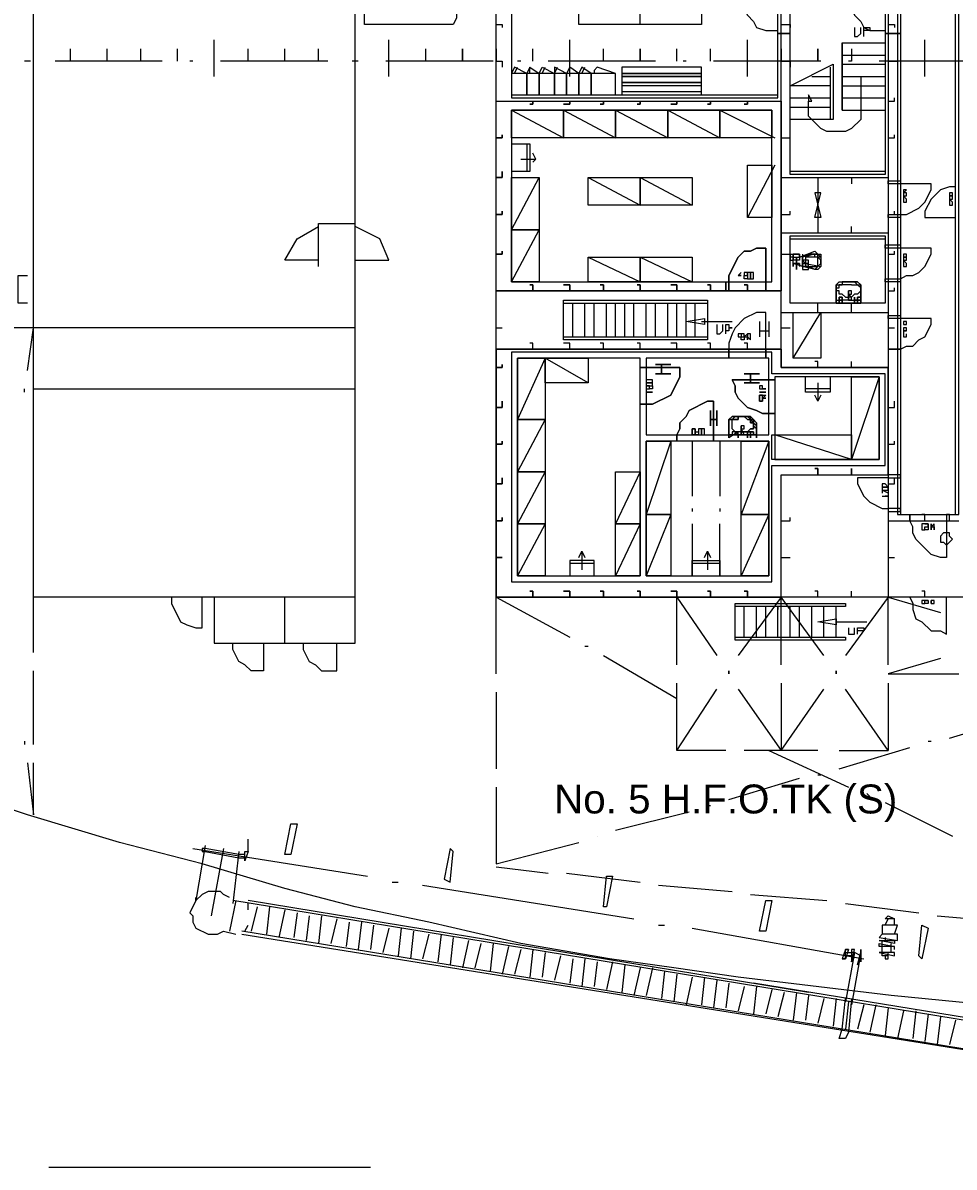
# Model space of a CAD drawing. Header units: millimetres. Extents: x -1005 to 291095, y -4225 to 50669.
# Drawn here: x 17282 to 38220, y -1607 to 24118 of the extents above; entities that cross this region are included whole.
import ezdxf

# ---------------------------------------------------------------- set-up
doc = ezdxf.new("R2010")
doc.units = ezdxf.units.MM
doc.layers.add('PDF_Geomertry', color=7, linetype='Continuous')
doc.styles.get("Standard").update_dxf_attribs({"font": 'arial.ttf'})

msp = doc.modelspace()

# ---------------------------------------------------------------- linework, layer by layer
at = {"layer": 'PDF_Geomertry', "lineweight": 5}
for points in [[(27923, 16782), (27923, 11203), (34328, 11203), (34328, 13958), (36739, 13958), (36739, 16369), (34328, 16369), (34328, 35310), (33984, 36825)], [(24755, 11203), (17523, 11203), (17523, 35310), (17523, 36481)], [(21586, 11203), (21586, 10170), (24755, 10170), (24755, 35310), (17523, 35310)], [(36739, 35310), (34328, 35310), (34328, 30144), (36739, 30144), (36739, 35310), (36739, 11203), (35775, 9895)], [(31160, 24083), (31160, 25598)], [(34259, 24703), (33433, 24703), (33433, 24565), (33571, 24290), (33708, 24152), (33777, 24014), (33984, 23945), (34259, 23945)], [(36670, 24703), (35844, 24703), (35844, 24565), (35981, 24290), (36119, 24152), (36188, 24014), (36326, 23945), (36670, 23945)], [(27923, 24083), (28061, 24083), (28061, 24014)], [(34328, 24083), (34535, 24083), (34535, 24014)], [(35981, 24014), (35981, 23808), (36050, 23808), (36119, 23876), (36119, 24014)], [(36188, 23808), (36188, 24014), (36326, 24014), (36326, 23945), (36188, 23945)], [(36739, 24083), (36877, 24083), (36877, 24014)], [(17523, 22912), (17523, 23739)], [(21586, 22912), (21586, 23739)], [(25512, 22912), (25512, 23739)], [(29576, 22912), (29576, 23739)], [(33571, 22912), (33571, 23739)], [(35706, 23670), (36670, 23670)], [(37565, 22912), (37565, 23739)], [(18349, 23257), (18349, 23532)], [(19176, 23257), (19176, 23532)], [(19933, 23257), (19933, 23532)], [(20760, 23257), (20760, 23532)], [(22344, 23257), (22344, 23532)], [(23170, 23257), (23170, 23532)], [(23928, 23257), (23928, 23532)], [(24755, 23257), (24755, 23532)], [(26339, 23257), (26339, 23532)], [(27923, 23532), (27923, 23257), (28061, 23257), (28061, 23119)], [(28749, 23257), (28749, 23532)], [(30333, 23257), (30333, 23532)], [(31987, 23257), (31987, 23532)], [(32744, 23257), (32744, 23532)], [(34328, 23532), (34328, 23257), (34535, 23257), (34535, 23119)], [(35912, 23532), (35912, 23257), (35844, 23257)], [(36739, 23532), (36739, 23257), (36946, 23257), (36946, 23119)], [(17454, 23257), (17316, 23257)], [(20415, 23257), (18005, 23257)], [(21104, 23257), (21035, 23257)], [(24135, 23257), (21724, 23257)], [(24823, 23257), (24686, 23257)], [(27854, 23257), (25443, 23257)], [(28474, 23257), (28405, 23257)], [(31504, 23257), (29094, 23257)], [(32193, 23257), (32124, 23257)], [(35224, 23257), (32813, 23257)], [(35430, 22706), (34535, 22706), (35499, 23188), (35499, 21948), (34535, 21948)], [(35706, 23394), (36670, 23394)], [(35706, 23188), (36670, 23188)], [(38874, 23257), (36532, 23257)], [(28680, 23119), (28612, 22981), (28336, 23119), (28267, 22981)], [(30609, 22499), (30609, 22981), (30058, 22981), (30058, 22499), (30058, 22981), (29782, 22981), (29782, 22499), (29782, 22981), (29507, 22981), (29507, 22499), (29507, 22981), (29232, 22981), (29232, 22499), (29232, 22981), (28887, 22981), (28887, 22499), (28887, 22981), (28612, 22981), (28612, 22499), (28612, 22981), (28267, 22981), (28267, 22499)], [(28336, 22981), (28405, 23119)], [(28680, 22981), (28680, 23119), (28887, 22981), (28956, 23119), (29232, 22981)], [(28956, 22981), (29025, 23119)], [(30058, 22981), (29851, 23119), (29782, 22981), (29576, 23119), (29507, 22981), (29232, 23119), (29232, 22981), (29300, 23119)], [(29576, 22981), (29576, 23119)], [(29851, 22981), (29920, 23119)], [(30609, 22981), (30196, 23119), (30127, 23050), (30127, 22981)], [(36119, 22912), (36119, 22155), (36119, 21948), (35912, 21741), (35775, 21672), (35637, 21672), (35499, 21672), (35361, 21672), (35224, 21741), (34948, 22017), (34948, 22155), (34948, 22361)], [(35017, 22912), (35430, 22912)], [(35430, 23119), (35430, 21948)], [(35706, 22912), (36670, 22912)], [(32538, 22706), (30747, 22706)], [(35706, 22706), (36670, 22706)], [(32538, 22568), (30747, 22568)], [(34535, 22430), (35430, 22430)], [(35706, 22430), (36670, 22430)], [(36739, 22361), (36877, 22361), (36877, 22430)], [(27923, 22361), (34328, 22361)], [(28267, 22155), (29438, 21535)], [(29438, 22155), (30609, 21535)], [(30609, 22155), (31780, 21535)], [(31780, 22155), (32951, 21535)], [(32951, 22155), (34191, 21535)], [(34535, 22223), (35430, 22223)], [(35706, 22155), (36670, 22155)], [(28267, 21397), (28680, 21397), (28680, 20777), (28267, 20777)], [(28612, 21397), (28612, 20777)], [(34328, 21535), (34535, 21535), (34535, 21604)], [(36739, 21535), (36877, 21535), (36877, 21604)], [(28474, 21053), (28818, 21053), (28749, 21190)], [(28818, 21053), (28749, 20984)], [(34191, 20915), (33571, 19744)], [(28267, 19468), (28887, 20639)], [(29989, 20639), (31160, 20019)], [(31160, 20639), (32331, 20019)], [(34328, 20639), (36739, 20639)], [(35155, 20639), (35155, 19400)], [(35912, 20639), (35912, 20502)], [(37014, 19813), (37152, 19813), (37428, 19951), (37565, 20088), (37703, 20364), (37703, 20502), (37014, 20502)], [(38254, 20433), (38116, 20433), (37910, 20364), (37703, 20157), (37565, 19882), (37565, 19744), (38254, 19744)], [(34328, 19813), (34535, 19813), (34535, 19882)], [(36739, 19813), (36877, 19813), (36877, 19882)], [(23928, 18642), (23928, 19606), (24755, 19606)], [(23928, 18780), (23170, 18780), (23446, 19262), (23928, 19537)], [(24755, 18780), (25512, 18780), (25306, 19262), (24755, 19537)], [(28267, 18298), (28887, 19468)], [(34328, 19400), (36739, 19400)], [(35912, 19400), (35912, 19537)], [(37014, 18366), (37152, 18435), (37290, 18435), (37428, 18504), (37565, 18642), (37703, 18917), (37703, 19055), (37014, 19055)], [(29989, 18849), (31160, 18298)], [(31160, 18849), (32331, 18298)], [(34328, 18917), (34535, 18917), (34535, 18986)], [(34535, 18917), (34535, 18917), (34535, 18780), (34604, 18780)], [(34604, 18849), (34604, 18849), (34535, 18849), (34535, 18917), (34535, 18849), (34535, 18849), (34535, 18917), (34741, 18917), (34741, 18849)], [(34535, 18917), (34604, 18917), (34604, 18849), (34604, 18917), (34604, 18917)], [(34810, 18642), (35086, 18642), (35155, 18642), (35224, 18711), (35224, 18780), (35155, 18849), (35155, 18917), (35086, 18917), (35155, 18917), (35224, 18849), (35224, 18711), (35086, 18573), (34810, 18642), (34604, 18711), (34604, 18780), (34604, 18849), (34673, 18849), (34741, 18849), (34741, 18917), (34673, 18917)], [(34673, 18917), (34673, 18917), (34604, 18917)], [(34604, 18917), (34604, 18849), (34673, 18849), (34673, 18849)], [(34604, 18849), (34673, 18849), (34741, 18849), (34741, 18780), (34673, 18780), (34604, 18780), (34604, 18780)], [(34741, 18849), (35086, 18986), (35155, 18917), (35224, 18917), (35224, 18642), (35155, 18573), (35086, 18573), (34948, 18642), (34810, 18642), (34810, 18849), (34948, 18917), (35086, 18917), (34810, 18849)], [(34810, 18917), (34810, 18849), (34810, 18642), (34810, 18642)], [(35224, 18849), (34879, 18849), (34879, 18780), (34810, 18780), (34810, 18711), (34879, 18711), (35224, 18642)], [(36739, 18917), (36877, 18917), (36877, 18986)], [(34741, 18711), (34673, 18711), (34604, 18711), (34673, 18711), (34741, 18711), (34741, 18642)], [(34604, 18642), (34604, 18711), (34604, 18711)], [(17385, 17815), (17178, 17815), (17178, 18435), (17385, 18435)], [(35568, 17884), (35568, 17953), (35568, 18022), (35568, 18091), (35568, 18160), (35568, 18229), (35637, 18298), (35706, 18298), (35706, 18229), (35637, 18229), (35637, 18229)], [(35568, 18229), (35568, 18229), (35637, 18298)], [(35637, 18298), (35706, 18298), (35775, 18298)], [(35775, 18298), (35844, 18298), (35775, 18298), (35912, 18298), (35912, 18298)], [(35912, 18298), (35981, 18298), (36050, 18298), (35981, 18298), (35912, 18298), (35981, 18298), (36050, 18298), (36119, 18229), (36050, 18298), (36119, 18229), (36050, 18298), (35981, 18298), (35912, 18298), (35981, 18298)], [(35981, 18298), (36050, 18229), (36119, 18229), (36119, 18160), (36119, 18091), (36119, 18160), (36119, 18229), (36119, 18160), (36119, 18091), (36119, 18160), (36119, 18229), (36119, 18160), (36119, 18160)], [(27923, 18091), (34328, 18091)], [(35637, 18022), (35637, 18091), (35568, 18091), (35568, 18160), (35637, 18160), (35637, 18229), (35706, 18229), (35706, 18229)], [(35568, 18229), (35568, 18229), (35637, 18229)], [(35568, 18091), (35568, 18160), (35568, 18091), (35568, 18022), (35568, 18022)], [(35568, 18160), (35568, 18160)], [(35775, 17953), (35706, 18022), (35637, 18022), (35637, 18022)], [(35912, 18229), (35844, 18229), (35775, 18229), (35706, 18229), (35706, 18229)], [(35706, 18022), (35706, 18022)], [(35912, 17884), (35912, 17884), (35912, 17953), (35844, 18022), (35844, 18022), (35844, 17953), (35844, 17953)], [(35844, 18022), (35844, 18022)], [(35912, 18229), (35912, 18229), (35981, 18229), (36050, 18229), (36119, 18160), (36119, 18091), (36050, 18022), (35981, 18022), (35912, 17953)], [(36119, 18091), (36119, 18160)], [(36119, 17884), (36119, 17884), (36119, 17953), (36119, 18022)], [(36739, 18091), (36877, 18091), (36877, 18160)], [(29438, 17815), (32675, 17815)], [(29645, 17058), (29645, 17815)], [(29920, 17058), (29920, 17815)], [(30127, 17058), (30127, 17815)], [(30402, 17058), (30402, 17815)], [(30609, 17058), (30609, 17815)], [(30816, 17058), (30816, 17815)], [(31022, 17058), (31022, 17815)], [(31298, 17058), (31298, 17815)], [(31504, 17058), (31504, 17815)], [(31780, 17058), (31780, 17815)], [(31987, 17058), (31987, 17815)], [(32193, 17058), (32193, 17815)], [(32400, 17058), (32400, 17815)], [(35155, 17609), (35155, 17815), (35086, 17815)], [(35568, 17884), (35568, 17884), (35637, 17884), (35637, 17815), (35637, 17884)], [(35844, 17884), (35844, 17884), (35637, 17884)], [(35706, 17884), (35706, 17884), (35637, 17884)], [(35637, 17815), (35706, 17815), (35706, 17884), (35706, 17884)], [(35775, 17953), (35844, 17953), (35844, 17953)], [(35844, 17884), (35844, 17884), (35844, 17953)], [(35912, 17953), (35844, 17953), (35844, 17884), (35844, 17953), (35844, 17884), (35912, 17884), (35844, 17884), (35844, 17953), (35844, 17953)], [(35844, 17884), (36050, 17884), (36050, 17884)], [(35912, 17609), (35912, 17815)], [(36050, 17953), (36050, 17953), (36119, 17953), (36050, 17953), (36050, 17884), (36050, 17815), (36050, 17884), (36050, 17815), (35981, 17815), (35981, 17884), (36050, 17884), (36119, 17884), (36119, 17953), (36119, 17884), (36050, 17884), (36050, 17815)], [(36050, 17884), (35981, 17884), (35981, 17953), (35981, 17953)], [(35981, 17953), (35981, 17953), (35981, 17884), (35981, 17815)], [(35981, 17953), (35981, 17953), (35981, 17884), (36050, 17884)], [(35981, 17953), (35981, 17953), (35981, 17884), (35981, 17815)], [(35981, 17953), (35981, 17953)], [(35981, 17884), (35981, 17884), (35981, 17815)], [(35981, 17884), (35981, 17884)], [(36050, 17953), (36050, 17953), (36050, 17884), (36050, 17884)], [(36050, 17953), (36050, 17953)], [(36119, 17884), (36050, 17884), (36050, 17884)], [(33984, 16782), (33984, 16576), (33984, 16782), (33984, 17609), (33777, 17609), (33502, 17471), (33295, 17264), (33226, 17127), (33157, 16920), (33157, 16782), (33157, 16576), (33157, 16782)], [(34328, 17609), (36739, 17609)], [(34604, 16576), (35224, 17609)], [(24755, 17264), (17523, 17264), (16421, 17264)], [(17385, 16300), (17523, 17264)], [(27923, 17264), (28061, 17264)], [(32538, 17402), (33226, 17402)], [(32882, 17333), (32882, 17127), (32951, 17127), (33020, 17196), (33020, 17333)], [(33088, 17127), (33088, 17333), (33157, 17333), (33157, 17264), (33226, 17264), (33157, 17264), (33157, 17196), (33088, 17196)], [(33846, 17402), (33846, 17058)], [(34053, 17402), (34053, 17058)], [(34328, 17264), (34535, 17264)], [(36739, 17264), (36877, 17264)], [(37014, 16782), (37152, 16851), (37290, 16851), (37428, 16989), (37565, 17058), (37703, 17333), (37703, 17471), (37014, 17471)], [(29438, 17058), (32675, 17058)], [(33433, 17127), (33364, 17127), (33364, 17058), (33433, 17058)], [(33846, 17196), (33984, 17196), (34053, 17196)], [(37152, 17196), (37083, 17196), (37083, 17127), (37083, 17058), (37152, 17058), (37152, 17127)], [(28749, 16782), (28749, 16920), (28680, 16920)], [(29576, 16782), (29576, 16920), (29438, 16920)], [(30333, 16782), (30333, 16920), (30265, 16920)], [(31160, 16782), (31160, 16920), (31091, 16920)], [(31987, 16782), (31987, 16920), (31849, 16920)], [(32744, 16782), (32744, 16920), (32675, 16920)], [(33571, 16782), (33571, 16920), (33502, 16920)], [(34328, 16782), (34328, 16369), (36739, 16369)], [(29989, 16025), (29025, 16576), (28405, 15198)], [(35155, 16369), (35155, 16507), (35086, 16507)], [(35912, 16369), (35912, 16507)], [(36532, 16162), (35912, 14303), (34191, 14854)], [(35430, 16162), (35430, 15818), (34879, 15818), (34879, 16162)], [(35155, 16025), (35155, 15611), (35086, 15749)], [(17316, 15818), (17316, 15887)], [(17523, 15887), (24755, 15887)], [(35430, 15887), (34879, 15887)], [(35224, 15749), (35155, 15611)], [(36739, 15474), (36877, 15474), (36877, 15611)], [(29025, 15198), (28405, 14027)], [(33502, 14854), (33502, 14854), (33433, 14992), (33433, 14923), (33364, 14923), (33295, 14923), (33226, 14992), (33226, 15198), (33295, 15267), (33295, 15267), (33226, 15267), (33157, 15198), (33226, 15267), (33295, 15267), (33364, 15267), (33295, 15267), (33364, 15267), (33364, 15198), (33295, 15198), (33226, 15198)], [(33157, 15198), (33157, 15198), (33157, 15198), (33157, 15129), (33157, 15060), (33157, 14992), (33157, 15198), (33226, 15198)], [(33157, 15129), (33157, 15198), (33157, 15198)], [(33226, 15198), (33226, 15198), (33157, 15198), (33157, 15198), (33157, 14992), (33157, 15060), (33157, 15129), (33157, 15060), (33157, 15060)], [(33226, 15198), (33226, 15198), (33295, 15267), (33364, 15267), (33433, 15267)], [(33502, 14923), (33571, 14923), (33640, 14992), (33708, 14992), (33708, 15129), (33640, 15129), (33640, 15198), (33640, 15267), (33571, 15267), (33502, 15267), (33433, 15267), (33502, 15267), (33433, 15267), (33364, 15267), (33502, 15267), (33571, 15198), (33640, 15198), (33708, 15198), (33708, 15129), (33708, 15060), (33708, 15060)], [(33364, 15267), (33364, 15267)], [(33708, 15198), (33708, 15198), (33640, 15267), (33571, 15267), (33502, 15267), (33433, 15267)], [(33708, 15198), (33708, 15198), (33640, 15267), (33571, 15267), (33502, 15267), (33433, 15267)], [(33571, 15267), (33571, 15267), (33502, 15267), (33433, 15267)], [(33708, 15060), (33708, 15060), (33708, 15129), (33708, 15198)], [(33777, 14992), (33777, 15060), (33777, 15129), (33708, 15198), (33708, 15198)], [(33777, 14992), (33777, 15060), (33777, 15129), (33708, 15198), (33708, 15198), (33708, 15198)], [(33777, 14992), (33777, 15060), (33777, 15129), (33708, 15198), (33708, 15198), (33708, 15198)], [(33777, 14992), (33777, 14854), (33777, 14992), (33777, 14854), (33777, 14992), (33777, 15129), (33708, 15198), (33708, 15198)], [(33157, 15129), (33157, 15060), (33157, 15060)], [(33640, 14785), (33640, 14854), (33571, 14854), (33571, 14854), (33640, 14854), (33640, 14923), (33640, 14854), (33640, 14785), (33640, 14854), (33708, 14854), (33640, 14854), (33640, 14923), (33640, 14854), (33708, 14854), (33708, 14923), (33708, 14854), (33640, 14854), (33433, 14854), (33226, 14854), (33157, 14854), (33157, 14992), (33157, 14854), (33157, 14785), (33157, 14854), (33157, 14854)], [(33157, 14854), (33157, 14854), (33157, 14923)], [(33157, 14923), (33157, 14854), (33157, 14854)], [(33226, 14992), (33226, 14992)], [(33433, 14854), (33433, 14992), (33502, 14854), (33502, 14854)], [(33433, 14992), (33433, 14992), (33433, 14923)], [(33433, 14854), (33433, 14854), (33433, 14923)], [(33433, 14854), (33433, 14854), (33433, 14923), (33502, 14923)], [(33640, 14854), (33640, 14854), (33640, 14923), (33571, 14923), (33571, 14854), (33571, 14923), (33640, 14923), (33640, 14923), (33640, 14854), (33571, 14854), (33571, 14854)], [(33571, 14923), (33571, 14854), (33571, 14854)], [(33640, 14854), (33640, 14854), (33640, 14923), (33640, 14854), (33640, 14923), (33708, 14923), (33640, 14923), (33640, 14923), (33640, 14854), (33640, 14854), (33571, 14854), (33640, 14854), (33571, 14854), (33571, 14785), (33571, 14854), (33571, 14854)], [(33640, 14992), (33640, 14992)], [(33640, 14923), (33640, 14854), (33640, 14854)], [(33640, 14923), (33640, 14923), (33640, 14854)], [(33640, 14923), (33640, 14923)], [(31849, 14716), (31298, 13063)], [(32331, 14716), (32331, 13476)], [(32951, 14716), (32951, 13476)], [(33226, 14854), (33364, 14854), (33295, 14854), (33295, 14854)], [(33295, 14854), (33295, 14854), (33226, 14854), (33433, 14854)], [(33295, 14854), (33226, 14854)], [(33364, 14854), (33364, 14854), (33295, 14854), (33295, 14854)], [(33364, 14854), (33364, 14854)], [(33502, 14854), (33433, 14854), (33433, 14854)], [(33640, 14854), (33571, 14854), (33571, 14854), (33640, 14854), (33433, 14854), (33433, 14854)], [(34053, 14716), (33433, 13063)], [(33502, 14854), (33502, 14854)], [(33640, 14854), (33640, 14854), (33640, 14785)], [(33640, 14854), (33640, 14854), (33708, 14854)], [(33640, 14854), (33708, 14854), (33708, 14854)], [(33708, 14854), (33708, 14854), (33777, 14854)], [(33708, 14854), (33777, 14854), (33777, 14785)], [(36739, 14647), (36877, 14647), (36877, 14716)], [(29025, 14027), (28405, 12856)], [(31160, 14027), (30609, 12856)], [(35293, 9895), (34328, 11203), (34328, 13958), (34328, 13958)], [(34328, 13958), (36739, 13958)], [(36739, 13890), (36050, 13890), (36050, 13752), (36188, 13476), (36326, 13339), (36601, 13201), (36739, 13201)], [(36739, 13752), (36877, 13752), (36877, 13890)], [(36739, 13545), (36601, 13614), (36601, 13545)], [(36601, 13476), (36739, 13476), (36670, 13476)], [(32331, 13201), (32331, 13132)], [(32951, 13201), (32951, 13132)], [(31849, 13063), (31298, 11686)], [(34053, 13063), (33433, 11686)], [(34328, 12925), (34535, 12925), (34535, 12994)], [(36739, 12925), (38323, 12925)], [(38048, 13063), (38048, 12099), (37910, 12099), (37703, 12168), (37359, 12512), (37290, 12650), (37290, 12788), (37221, 12925)], [(37565, 12925), (37565, 13063), (37497, 13063)], [(29025, 12856), (28405, 11686)], [(31160, 12856), (30609, 11686)], [(32331, 12856), (32331, 11686), (32331, 12030), (32951, 12030), (32951, 11686), (32951, 12856)], [(37565, 12856), (37497, 12856), (37497, 12719), (37565, 12719), (37565, 12788)], [(29782, 12099), (29851, 12237), (29920, 12099)], [(29851, 12237), (29851, 11823)], [(32606, 12099), (32675, 12237), (32744, 12099)], [(32675, 12237), (32675, 11823)], [(34328, 12099), (34535, 12099)], [(36739, 12099), (36877, 12099)], [(30127, 11686), (30127, 12030), (29576, 12030), (29576, 11686)], [(30127, 11961), (29576, 11961)], [(32951, 11961), (32331, 11961)], [(35155, 11203), (35155, 11341), (35086, 11341)], [(35912, 11203), (35912, 11341)], [(37565, 11203), (37565, 11341), (37497, 11341)], [(17523, 9964), (17523, 11203)], [(20622, 11203), (20622, 11066), (20829, 10652), (20966, 10584), (21173, 10515), (21311, 10515), (21311, 11203)], [(23170, 10170), (23170, 11203)], [(27923, 9482), (27923, 11203), (29576, 10308)], [(31987, 9688), (31987, 11203), (32882, 9895)], [(33295, 10308), (35775, 10308), (35775, 10239), (33295, 10239), (33295, 11066), (35775, 11066), (35775, 10997), (33295, 10997)], [(34328, 9688), (34328, 11203), (33364, 9895)], [(36739, 9688), (36739, 11203), (37910, 10859)], [(37221, 11203), (37290, 11066), (37290, 10928), (37359, 10721), (37497, 10652), (37703, 10446), (37910, 10446), (38048, 10377), (38048, 11203)], [(37565, 11135), (37497, 11135), (37497, 11066), (37565, 11066)], [(33502, 10308), (33502, 10997)], [(33777, 10308), (33777, 10997)], [(33984, 10308), (33984, 10997)], [(34259, 10308), (34259, 10997), (34259, 10928)], [(34535, 10308), (34535, 10997)], [(34741, 10308), (34741, 10997)], [(35017, 10308), (35017, 10997)], [(35293, 10308), (35293, 10997)], [(35568, 10308), (35568, 10997)], [(35568, 10652), (36257, 10652)], [(35844, 10515), (35844, 10377), (35981, 10377), (35981, 10515)], [(36050, 10377), (36050, 10515), (36188, 10515), (36188, 10446), (36050, 10446)], [(22688, 10170), (22688, 9550), (22413, 9550), (22275, 9688), (22137, 9757), (22000, 10033), (22000, 10170)], [(23584, 10170), (23584, 10033), (23722, 9757), (23859, 9688), (23997, 9550), (24341, 9550), (24341, 10170)], [(29920, 10101), (29989, 10101)], [(30333, 9895), (31987, 8931)], [(37910, 9826), (36739, 9482), (38323, 9482)], [(17523, 7897), (17523, 9550)], [(31987, 7760), (31987, 9275)], [(34328, 9275), (34328, 7760)], [(36739, 9275), (36739, 7760)], [(27923, 9068), (27923, 7346)], [(33088, 7760), (31987, 7760), (32882, 9137)], [(33364, 9137), (34328, 7760), (35293, 9137)], [(35637, 7760), (36739, 7760), (35775, 9137)], [(38116, 8035), (39701, 8517)], [(17316, 7966), (17316, 7897)], [(35155, 7760), (33502, 7760)], [(34053, 7760), (35844, 6933)], [(35637, 7346), (37221, 7829)], [(37634, 7966), (37703, 7966)], [(17385, 7484), (17523, 6313), (17523, 7484)], [(35155, 7209), (35224, 7209)], [(54233, 1079), (50721, 1217), (47277, 1354), (45279, 1492), (40320, 1905), (36808, 2250), (33364, 2663), (31918, 2870), (30471, 3076), (28474, 3421), (26408, 3903), (24755, 4247), (23170, 4660), (21311, 5211), (19451, 5693), (17385, 6313), (15319, 7002)], [(33157, 6658), (34741, 7140)], [(27923, 6933), (27923, 5211), (29782, 5693)], [(36257, 6795), (36326, 6727)], [(32675, 6520), (32744, 6520)], [(36670, 6589), (38185, 5831)], [(30609, 5969), (32262, 6382)], [(22344, 5487), (22344, 5762)], [(30196, 5831), (30196, 5831)], [(21104, 5556), (25030, 4936)], [(21380, 5625), (21173, 4385), (21173, 4454)], [(22275, 5418), (22137, 5418), (21380, 5556), (21311, 5556), (21311, 5487), (21380, 5487), (22137, 5349), (22275, 5349)], [(21793, 5556), (21517, 4040)], [(22137, 5487), (22000, 4316)], [(27923, 5142), (29094, 5005)], [(29507, 5005), (31160, 4798)], [(25581, 4798), (25719, 4798)], [(26270, 4729), (31022, 3972)], [(31573, 4729), (33226, 4591)], [(21931, 4454), (21793, 4523), (21724, 4591), (21449, 4591), (21311, 4523), (21173, 4385), (21035, 4109), (21104, 4040), (21104, 3903), (21173, 3765), (21449, 3627), (21655, 3627), (21793, 3696), (22069, 3627)], [(22069, 4385), (21931, 3696)], [(41629, 597), (41767, 1148), (22000, 4385)], [(34948, 2319), (22344, 4385)], [(33640, 4523), (35361, 4385)], [(22344, 4178), (22344, 4316)], [(22551, 4247), (22413, 3696)], [(22826, 4247), (22757, 3627)], [(23170, 4178), (23033, 3558)], [(35775, 4316), (37428, 4109)], [(23446, 4109), (23377, 3558)], [(23722, 4040), (23653, 3489)], [(23997, 4040), (23928, 3421)], [(24341, 3972), (24204, 3421)], [(24617, 3903), (24548, 3352)], [(24892, 3903), (24823, 3283)], [(36670, 3834), (36739, 3972)], [(36877, 3834), (36877, 3972), (36877, 3972)], [(37841, 4040), (39494, 3903)], [(22206, 3627), (41629, 528), (22206, 3696)], [(22275, 3696), (22344, 3834)], [(25168, 3834), (25099, 3283)], [(25512, 3765), (25375, 3214)], [(25788, 3765), (25719, 3145)], [(26063, 3696), (25994, 3076)], [(26408, 3627), (26270, 3076)], [(26683, 3627), (26614, 3007)], [(31573, 3834), (31711, 3834)], [(32331, 3765), (36188, 3076)], [(36877, 3627), (36946, 3834), (36601, 3834), (36601, 3627)], [(26959, 3558), (26890, 2938)], [(27303, 3489), (27165, 2870)], [(27578, 3421), (27441, 2870)], [(27854, 3421), (27785, 2801)], [(28198, 3352), (28061, 2732)], [(36877, 3283), (36877, 3352), (36532, 3352), (36532, 3421), (36877, 3352)], [(36739, 3145), (36601, 3145), (36601, 3214), (36601, 3489)], [(36670, 3558), (36670, 3489)], [(36808, 3489), (36808, 3489)], [(36808, 3214), (36808, 3421)], [(28474, 3283), (28336, 2732)], [(28749, 3283), (28680, 2663)], [(29025, 3214), (28956, 2663)], [(29369, 3145), (29232, 2594)], [(35844, 3283), (35775, 3283), (35844, 3283), (35775, 3076), (35775, 3283), (35706, 3076), (35775, 3076), (35706, 3076)], [(35912, 3007), (35912, 3007), (35981, 3214), (35775, 2112)], [(35775, 3214), (35912, 3214), (35912, 3076)], [(35912, 3145), (35775, 3145)], [(36050, 2938), (36050, 2938), (36119, 3214), (35912, 2043)], [(35981, 3214), (35912, 3214), (35912, 3145), (35912, 3076), (35912, 3076)], [(36119, 3145), (35981, 3214), (35981, 3214)], [(36119, 3283), (36119, 3283)], [(36119, 3145), (36119, 3145), (36119, 3145), (36119, 3214), (36119, 3076), (36119, 3076)], [(36119, 3214), (36119, 3214)], [(36670, 3145), (36670, 3076), (36739, 3076), (36739, 3145), (36739, 3214)], [(29645, 3076), (29576, 2525)], [(29920, 3076), (29851, 2456)], [(30196, 3007), (30127, 2456)], [(30540, 3007), (30402, 2387)], [(30816, 2938), (30747, 2319)], [(31160, 2870), (31022, 2250)], [(31435, 2870), (31298, 2250)], [(35912, 3007), (35912, 3007)], [(36119, 3076), (36119, 3076)], [(36119, 3007), (36119, 3007)], [(31711, 2801), (31642, 2181)], [(31987, 2732), (31918, 2112)], [(32331, 2663), (32193, 2043)], [(32606, 2663), (32538, 2043)], [(32882, 2594), (32813, 1974)], [(33157, 2525), (33088, 1974)], [(33502, 2456), (33364, 1905)], [(41767, 1217), (33708, 2525)], [(33777, 2456), (33708, 1836)], [(34122, 2387), (33984, 1836)], [(34397, 2319), (34259, 1768)], [(34673, 2319), (34604, 1699)], [(34948, 2250), (34879, 1699)], [(35293, 2181), (35155, 1630)], [(35568, 2181), (35499, 1561)], [(35912, 2181), (35844, 1423), (35775, 1285), (35637, 1285), (35706, 1492), (35775, 2181)], [(35844, 2112), (35775, 1492)], [(36188, 2043), (36050, 1492)], [(36463, 2043), (36326, 1423)], [(36739, 1974), (36670, 1354)], [(37083, 1905), (36946, 1285)], [(37359, 1905), (37290, 1285)], [(37634, 1836), (37565, 1217)], [(37910, 1768), (37841, 1148)], [(38254, 1699), (38116, 1148)], [(17867, -1607), (25099, -1607)]]:
    msp.add_lwpolyline(points, dxfattribs=at)
for points in [[(43144, 35310), (43144, 11203), (27923, 11203), (27923, 35310)], [(38323, 33450), (36946, 33450), (36946, 13063), (38323, 13063), (38323, 28078), (38667, 28078), (38667, 28767), (38323, 28767)], [(38254, 33381), (37014, 33381), (37014, 13063), (38254, 13063), (38254, 28078), (38667, 28078), (38667, 28698), (38254, 28698)], [(34259, 26563), (28267, 26563), (28267, 22430), (34259, 22430), (34259, 26563)], [(34259, 26494), (28267, 26494), (28267, 22499), (34259, 22499), (34259, 26494)], [(27028, 25598), (27028, 24221), (26959, 24083), (26890, 24083), (25099, 24083), (24961, 24083), (24961, 24221), (24961, 25598), (24961, 25667), (25099, 25736), (26890, 25736), (26959, 25667)], [(29782, 25598), (32538, 25598), (32538, 24083), (29782, 24083), (29782, 25598)], [(34535, 24910), (36670, 24910), (36670, 20708), (34535, 20708), (34535, 24910)], [(34535, 24841), (36670, 24841), (36670, 20777), (34535, 20777), (34535, 24841)], [(34259, 23876), (34535, 23876), (34259, 23876)], [(35706, 22155), (35706, 23670)], [(36670, 23876), (37014, 23876), (36670, 23876)], [(27165, 23532), (27165, 23257)], [(31160, 23532), (31160, 23257)], [(35155, 23532), (35155, 23257)], [(32538, 22499), (32538, 23119), (30747, 23119), (30747, 22499), (32538, 22499)], [(32538, 22981), (30747, 22981), (32538, 22981)], [(32538, 22912), (30747, 22912), (32538, 22912)], [(32538, 22774), (30747, 22774), (32538, 22774)], [(34948, 22361), (35017, 22361), (34948, 22499), (34948, 22361)], [(34328, 22361), (34328, 18091), (27923, 18091), (27923, 22361)], [(28267, 22155), (29438, 22155), (29438, 21535), (28267, 21535), (28267, 22155)], [(34122, 22155), (28267, 22155), (28267, 18298), (34122, 18298), (34122, 22155)], [(28680, 22292), (28749, 22292), (28749, 22361), (28749, 22292)], [(29438, 22292), (29576, 22292), (29576, 22361), (29576, 22292)], [(29438, 22155), (30609, 22155), (30609, 21535), (29438, 21535), (29438, 22155)], [(30265, 22292), (30333, 22292), (30333, 22361), (30333, 22292)], [(30609, 22155), (31780, 22155), (31780, 21535), (30609, 21535), (30609, 22155)], [(31091, 22292), (31160, 22292), (31160, 22361), (31160, 22292)], [(31780, 22155), (32951, 22155), (32951, 21535), (31780, 21535), (31780, 22155)], [(31849, 22292), (31987, 22292), (31987, 22361), (31987, 22292)], [(32675, 22292), (32744, 22292), (32744, 22361), (32744, 22292)], [(32951, 22155), (34122, 22155), (34122, 21535), (32951, 21535), (32951, 22155)], [(33502, 22292), (33571, 22292), (33571, 22361), (33571, 22292)], [(28061, 21604), (28061, 21535), (27923, 21535), (28061, 21535)], [(34122, 20915), (34122, 19744), (33571, 19744), (33571, 20915), (34122, 20915)], [(28061, 20777), (28061, 20639), (27923, 20639), (28061, 20639)], [(28267, 19468), (28267, 20639), (28887, 20639), (28887, 19468), (28267, 19468)], [(29989, 20639), (31160, 20639), (31160, 20019), (29989, 20019), (29989, 20639)], [(31160, 20639), (32331, 20639), (32331, 20019), (31160, 20019), (31160, 20639)], [(36739, 20570), (37014, 20570), (37014, 20502), (36739, 20502), (36739, 20570)], [(37083, 20364), (37083, 20295), (37152, 20364), (37083, 20364)], [(35086, 20295), (35224, 19744), (35086, 19744), (35224, 20295)], [(37083, 20295), (37083, 20226), (37152, 20226), (37152, 20295), (37083, 20295)], [(37083, 20157), (37083, 20088), (37152, 20088), (37152, 20157), (37083, 20226)], [(38116, 20295), (38116, 20226), (38185, 20226), (38185, 20295), (38116, 20295)], [(38116, 20157), (38185, 20157), (38185, 20226), (38116, 20226), (38116, 20157)], [(38116, 20088), (38116, 20019), (38185, 20019), (38185, 20088), (38116, 20157)], [(28061, 19882), (28061, 19813), (27923, 19813), (28061, 19813)], [(36739, 19813), (37014, 19813), (37014, 19744), (36739, 19744), (36739, 19813)], [(28267, 18298), (28267, 19468), (28887, 19468), (28887, 18298), (28267, 18298)], [(34535, 19331), (36670, 19331), (36670, 17815), (34535, 17815), (34535, 19331)], [(33984, 19055), (33777, 19055), (33640, 18986), (33502, 18986), (33364, 18849), (33157, 18435), (33157, 18298), (33157, 18091), (33157, 18298), (33157, 18435), (33364, 18849), (33502, 18986), (33640, 18986), (33777, 19055), (33984, 19055), (33984, 18298), (33984, 18091), (33984, 18298), (33984, 18091), (33984, 18298)], [(34535, 19262), (36670, 19262), (36670, 17815), (34535, 17815), (34535, 19262)], [(36670, 19124), (37014, 19124), (37014, 19055), (36670, 19055), (36670, 19124)], [(28061, 18986), (28061, 18917), (27923, 18917), (28061, 18917)], [(29989, 18849), (31160, 18849), (31160, 18298), (29989, 18298), (29989, 18849)], [(31160, 18849), (32331, 18849), (32331, 18298), (31160, 18298), (31160, 18849)], [(34535, 18849), (34535, 18917), (34535, 18849)], [(34604, 18917), (34604, 18917)], [(34604, 18780), (34604, 18849)], [(34604, 18849), (34604, 18849)], [(34673, 18780), (34673, 18849)], [(34673, 18780), (34673, 18780)], [(34673, 18780), (34673, 18711)], [(34673, 18780), (34673, 18780)], [(34741, 18849), (34741, 18917), (34741, 18849)], [(34810, 18780), (34810, 18642), (34948, 18642), (34948, 18780), (34810, 18780)], [(34810, 18780), (34810, 18642), (34948, 18642), (34948, 18780), (34810, 18780)], [(34810, 18780), (34810, 18642), (34948, 18642), (34948, 18780), (34810, 18780)], [(34810, 18780), (34810, 18642), (34948, 18642), (34948, 18780), (34810, 18780)], [(34810, 18780), (34810, 18642), (34948, 18642), (34948, 18780), (34810, 18780)], [(34810, 18780), (34810, 18642), (34948, 18642), (34948, 18780), (34810, 18780)], [(34948, 18780), (34810, 18780), (34879, 18711), (34948, 18711), (34948, 18780)], [(35155, 18780), (35155, 18849), (35086, 18849), (35086, 18917), (34948, 18917), (34948, 18849), (34879, 18849), (34879, 18642), (35155, 18642), (35155, 18711), (35155, 18711), (35155, 18780)], [(37083, 18917), (37083, 18849), (37152, 18849), (37152, 18917), (37083, 18917)], [(37083, 18780), (37152, 18780), (37152, 18849), (37083, 18849), (37083, 18780)], [(37083, 18711), (37083, 18642), (37152, 18642), (37152, 18711), (37083, 18780)], [(34604, 18642), (34604, 18711)], [(34673, 18711), (34673, 18642)], [(34673, 18642), (34673, 18573), (34673, 18642)], [(34810, 18711), (34810, 18573), (34948, 18573), (34948, 18711), (34810, 18711)], [(34810, 18711), (34810, 18573), (34948, 18573), (34948, 18711), (34810, 18711)], [(34810, 18711), (34810, 18573), (34948, 18573), (34948, 18711), (34810, 18711)], [(34810, 18711), (34810, 18573), (34948, 18573), (34948, 18711), (34810, 18711)], [(34810, 18711), (34810, 18573), (34948, 18573), (34948, 18711), (34810, 18711)], [(34810, 18711), (34810, 18573), (34948, 18573), (34948, 18711), (34810, 18711)], [(33088, 18091), (33088, 18298)], [(33433, 18435), (33364, 18435), (33433, 18504), (33364, 18435)], [(33502, 18504), (33502, 18435), (33571, 18435), (33571, 18366), (33502, 18366), (33502, 18435), (33571, 18435), (33571, 18504), (33502, 18504)], [(33502, 18504), (33502, 18435), (33571, 18435), (33571, 18366), (33502, 18366), (33502, 18435), (33571, 18435), (33571, 18504), (33502, 18504)], [(33571, 18504), (33571, 18366), (33640, 18366), (33640, 18504), (33571, 18504)], [(33571, 18504), (33571, 18366), (33640, 18366), (33640, 18504), (33571, 18504)], [(33708, 18504), (33640, 18504), (33640, 18366), (33708, 18366), (33708, 18504)], [(33708, 18504), (33640, 18504), (33640, 18366), (33708, 18366), (33708, 18504)], [(35775, 18298), (35706, 18298)], [(35706, 18298), (35706, 18298)], [(35844, 18298), (35912, 18298), (35844, 18298), (35912, 18298)], [(36670, 18366), (37014, 18366), (37014, 18298), (36670, 18298), (36670, 18366)], [(28680, 18229), (28749, 18229), (28749, 18091), (28749, 18229)], [(29438, 18229), (29576, 18229), (29576, 18091), (29576, 18229)], [(30265, 18229), (30333, 18229), (30333, 18091), (30333, 18229)], [(31091, 18229), (31160, 18229), (31160, 18091), (31160, 18229)], [(31849, 18229), (31987, 18229), (31987, 18091), (31987, 18229)], [(32675, 18229), (32744, 18229), (32744, 18091), (32744, 18229)], [(33502, 18229), (33571, 18229), (33571, 18091), (33571, 18229)], [(35568, 18229), (35568, 18160), (35568, 18229)], [(35568, 18229), (35568, 18229)], [(35568, 18091), (35568, 18022)], [(35568, 18022), (35568, 17884)], [(35844, 18091), (35844, 18022), (35912, 18022), (35912, 18091), (35844, 18091)], [(35844, 18091), (35844, 18022), (35844, 18091)], [(35844, 18022), (35844, 18022)], [(35844, 18022), (35844, 18022)], [(35844, 18022), (35844, 18022)], [(35844, 18022), (35844, 18022)], [(35844, 17884), (35844, 17953), (35844, 18022), (35844, 18022), (35844, 17953)], [(36050, 18022), (36050, 18022)], [(36119, 18229), (36119, 18229)], [(36119, 18091), (36119, 18022)], [(36119, 18022), (36119, 18091)], [(36119, 18022), (36119, 18091)], [(36119, 18022), (36119, 17884), (36119, 18022), (36119, 17884)], [(32675, 17884), (32675, 16989), (29438, 16989), (29438, 17884)], [(35568, 17815), (35568, 17884)], [(35568, 17815), (35844, 17815), (35568, 17815)], [(35637, 17884), (35637, 17953), (35637, 17884)], [(35637, 17953), (35706, 17953)], [(35706, 17884), (35637, 17884), (35706, 17884), (35706, 17815)], [(35706, 17953), (35706, 17884)], [(35706, 17953), (35706, 17953)], [(35844, 17953), (35844, 17953)], [(35844, 17953), (35844, 17953)], [(35844, 17953), (35844, 17953)], [(35844, 17953), (35844, 17953)], [(35844, 17884), (35844, 17884), (35844, 17953)], [(35844, 17884), (35844, 17884)], [(36119, 17815), (35844, 17815), (36119, 17815), (35844, 17815)], [(35981, 17953), (35981, 17953)], [(35981, 17953), (35981, 17953)], [(35981, 17953), (35981, 17884), (35981, 17953)], [(35981, 17884), (35981, 17953), (35981, 17884)], [(35981, 17953), (35981, 17953)], [(35981, 17953), (35981, 17953)], [(36050, 17884), (35981, 17884), (36050, 17884)], [(35981, 17884), (35981, 17884)], [(35981, 17884), (35981, 17884)], [(36050, 17953), (36050, 17953)], [(36050, 17953), (36050, 17953)], [(36050, 17953), (36050, 17884), (36050, 17953)], [(36050, 17884), (36050, 17953), (36050, 17884)], [(36050, 17953), (36050, 17953)], [(36119, 17884), (36119, 17815)], [(36119, 17884), (36119, 17815)], [(34604, 16576), (34604, 17609), (35224, 17609), (35224, 16576), (34604, 16576)], [(36739, 17540), (37014, 17540), (37014, 17471), (36739, 17471), (36739, 17540)], [(32606, 17333), (32193, 17402), (32606, 17471), (32606, 17333)], [(37083, 17333), (37152, 17333), (37152, 17402), (37083, 17402), (37083, 17333)], [(37083, 17264), (37083, 17196), (37152, 17196), (37152, 17264), (37083, 17264)], [(33433, 17127), (33433, 17058), (33502, 17058), (33502, 16989), (33433, 16989), (33433, 17058), (33502, 17058), (33502, 17127), (33433, 17127)], [(33571, 17127), (33502, 17058), (33571, 17058), (33571, 16989), (33571, 17127)], [(33640, 17127), (33571, 17127), (33571, 17058), (33640, 16989), (33640, 17127)], [(34328, 16782), (27923, 16782)], [(36739, 16782), (37014, 16782), (36739, 16782)], [(34122, 16713), (28267, 16713), (28267, 11548), (34122, 11548), (34122, 14165), (36670, 14165), (36670, 16231), (34122, 16231), (34122, 16713)], [(31160, 11686), (31160, 16576), (28405, 16576), (28405, 11686)], [(28405, 15198), (28405, 16576), (29025, 16576), (29025, 15198), (28405, 15198)], [(29025, 16576), (29989, 16576), (29989, 16025), (29025, 16025), (29025, 16576)], [(34053, 14854), (34053, 16576), (31298, 16576), (31298, 14854), (34053, 14854)], [(28061, 16438), (28061, 16369), (27923, 16369), (28061, 16369)], [(31160, 16369), (31298, 16369), (32055, 16369), (32055, 16162), (31849, 15749), (31435, 15543), (31298, 15543), (31160, 15543), (31298, 15543), (31435, 15543), (31849, 15749), (32055, 16162), (32055, 16369), (31298, 16369)], [(31504, 16438), (31849, 16438)], [(31504, 16231), (31849, 16231)], [(31642, 16231), (31642, 16369), (31642, 16438), (31642, 16369)], [(33502, 16231), (33846, 16231)], [(33640, 16231), (33640, 16094), (33640, 16025), (33640, 16094)], [(31298, 16094), (31298, 16025), (31435, 16025), (31435, 16094), (31298, 16094)], [(31298, 16094), (31298, 16025), (31435, 16025), (31435, 16094), (31298, 16094)], [(31298, 16025), (31298, 15956), (31435, 15956), (31435, 16025), (31298, 16025)], [(31298, 16025), (31298, 15956), (31435, 15956), (31435, 16025), (31298, 16025)], [(31298, 15887), (31367, 15887), (31367, 15956), (31435, 15956), (31435, 15887), (31367, 15887), (31367, 15956), (31298, 15956), (31298, 15887)], [(31298, 15887), (31367, 15887), (31367, 15956), (31435, 15956), (31435, 15887), (31367, 15887), (31367, 15956), (31298, 15956), (31298, 15887)], [(34053, 16094), (33226, 16094), (33295, 15956), (33295, 15818), (33364, 15680), (33571, 15474), (33777, 15405), (33915, 15336), (34053, 15336), (34191, 15336), (34053, 15336), (33915, 15336), (33777, 15405), (33571, 15474), (33364, 15680), (33295, 15818), (33295, 15956), (33226, 16094), (34053, 16094), (34191, 16094)], [(33502, 16025), (33846, 16025)], [(33846, 15887), (33984, 15887), (33915, 15887), (33915, 15956), (33846, 15956), (33846, 15887)], [(33846, 15887), (33984, 15887), (33915, 15887), (33915, 15956), (33846, 15956), (33846, 15887)], [(34191, 16162), (34191, 14303), (36532, 14303), (36532, 16162)], [(35912, 14303), (35912, 16162), (36532, 16162), (36532, 14303), (35912, 14303)], [(31435, 15818), (31298, 15818), (31367, 15818), (31298, 15818)], [(33846, 15818), (33984, 15818), (33846, 15818)], [(33846, 15818), (33984, 15818), (33846, 15818)], [(33846, 15749), (33846, 15680), (33846, 15749), (33984, 15749), (33915, 15680), (33915, 15749), (33846, 15749)], [(33846, 15749), (33846, 15680), (33846, 15749), (33984, 15749), (33915, 15680), (33915, 15749), (33846, 15749)], [(28061, 15611), (28061, 15474), (27923, 15474), (28061, 15474)], [(32813, 14716), (32813, 14854), (32813, 15611), (32675, 15611), (32262, 15405), (32193, 15267), (32055, 15129), (32055, 14992), (31987, 14854), (31987, 14716), (31987, 14854), (32055, 14992), (32055, 15129), (32193, 15267), (32262, 15405), (32675, 15611), (32813, 15611), (32813, 14854)], [(33915, 15680), (33984, 15680), (33915, 15680), (33915, 15611), (33846, 15611), (33846, 15680), (33846, 15611), (33915, 15611), (33915, 15680), (33984, 15680)], [(28405, 14027), (28405, 15198), (29025, 15198), (29025, 14027), (28405, 14027)], [(32744, 15060), (32744, 15405)], [(32882, 15198), (32813, 15198), (32744, 15198), (32813, 15198)], [(32882, 15060), (32882, 15405)], [(33708, 15198), (33708, 15198), (33640, 15267), (33571, 15267), (33502, 15267), (33433, 15267), (33364, 15267), (33295, 15267), (33226, 15267), (33157, 15198), (33226, 15267), (33640, 15267), (33777, 15129), (33777, 14992), (33777, 15060), (33777, 15129)], [(33157, 15198), (33157, 15198), (33157, 15129)], [(33640, 14992), (33571, 14923), (33295, 14923), (33226, 14992), (33226, 15198), (33364, 15198), (33364, 15267), (33502, 15267), (33571, 15198), (33640, 15198), (33640, 15129), (33708, 15129), (33708, 14992)], [(33364, 15267), (33433, 15267)], [(33640, 15267), (33571, 15267), (33571, 15267), (33502, 15267), (33433, 15267), (33502, 15267), (33571, 15267)], [(33640, 15267), (33571, 15267), (33502, 15267), (33571, 15267)], [(33571, 15267), (33571, 15267), (33640, 15267), (33640, 15198), (33708, 15198), (33708, 15198), (33777, 15129), (33777, 15060), (33777, 14992), (33777, 15060)], [(33640, 15267), (33708, 15198), (33640, 15267), (33708, 15198)], [(32400, 14923), (32400, 14854), (32331, 14854), (32331, 14992), (32400, 14992), (32331, 14992), (32331, 14854), (32400, 14854)], [(32400, 14992), (32400, 14923), (32469, 14923), (32469, 14854), (32400, 14854), (32400, 14992)], [(32400, 14992), (32400, 14923), (32469, 14923), (32469, 14854), (32400, 14854), (32400, 14992)], [(32469, 14992), (32469, 14854), (32538, 14854), (32538, 14992), (32469, 14992)], [(32469, 14992), (32469, 14854), (32538, 14854), (32538, 14992), (32469, 14992)], [(32606, 14992), (32538, 14992), (32538, 14854), (32606, 14854), (32606, 14992)], [(32606, 14992), (32538, 14992), (32538, 14854), (32606, 14854), (32606, 14992)], [(33157, 15060), (33157, 14923), (33157, 14992)], [(33157, 15060), (33157, 14923), (33157, 14992)], [(33157, 14854), (33157, 14992), (33157, 14854)], [(33157, 14785), (33157, 14854), (33226, 14854), (33295, 14854), (33226, 14854), (33364, 14854), (33364, 14785), (33364, 14854), (33364, 14923)], [(33226, 14854), (33364, 14854), (33364, 14923), (33226, 14923), (33226, 14854)], [(33226, 14854), (33364, 14854), (33295, 14923), (33295, 14854), (33226, 14854)], [(33777, 14785), (33777, 14854), (33777, 14923), (33777, 14992), (33708, 15060), (33777, 14992), (33777, 14923), (33777, 14854), (33433, 14854), (33777, 14854), (33777, 14992), (33777, 14854), (33777, 14785), (33777, 14854), (33433, 14854), (33777, 14854), (33777, 14992), (33777, 14854)], [(33502, 15060), (33433, 15060), (33433, 14992), (33502, 14992), (33502, 15060)], [(33433, 15060), (33433, 14992), (33433, 15060)], [(33502, 15060), (33433, 15060), (33433, 14992), (33502, 14992), (33502, 15060)], [(33433, 15060), (33433, 14992), (33433, 15060)], [(33433, 14992), (33433, 14923)], [(33433, 14992), (33433, 14923)], [(33433, 14992), (33433, 14992)], [(33433, 14923), (33433, 14992), (33433, 14923), (33433, 14992), (33433, 14923), (33433, 14854), (33433, 14923), (33433, 14854)], [(33433, 14854), (33433, 14923)], [(33433, 14854), (33433, 14923), (33433, 14854)], [(33433, 14854), (33433, 14923), (33433, 14854)], [(33433, 14854), (33433, 14923)], [(33433, 14854), (33433, 14923)], [(33571, 14854), (33571, 14923)], [(33571, 14923), (33571, 14854), (33571, 14923)], [(33571, 14854), (33571, 14923), (33571, 14854)], [(33571, 14854), (33571, 14923)], [(33571, 14854), (33571, 14854), (33571, 14923)], [(33571, 14854), (33571, 14854), (33571, 14923)], [(33571, 14854), (33571, 14923)], [(33571, 14854), (33571, 14923)], [(33571, 14854), (33571, 14923)], [(33571, 14854), (33571, 14923)], [(33571, 14854), (33571, 14923)], [(33571, 14854), (33571, 14923)], [(33571, 14923), (33640, 14923), (33640, 14854), (33640, 14923)], [(33571, 14854), (33571, 14854), (33571, 14923)], [(33640, 14923), (33640, 14854), (33640, 14923)], [(33640, 14854), (33640, 14923), (33640, 14854)], [(33640, 14854), (33640, 14923)], [(33640, 14854), (33640, 14854), (33640, 14923)], [(33640, 14854), (33640, 14923)], [(33640, 14854), (33640, 14923)], [(33640, 14923), (33708, 14923)], [(33640, 14854), (33640, 14923)], [(33640, 14854), (33640, 14923)], [(33640, 14854), (33640, 14923)], [(33640, 14854), (33640, 14923)], [(33640, 14854), (33640, 14923)], [(33708, 14854), (33708, 14923)], [(33777, 14923), (33777, 15060)], [(28061, 14716), (28061, 14647), (27923, 14647), (28061, 14647)], [(31298, 11686), (34053, 11686), (34053, 14716), (31298, 14716), (31298, 11686)], [(31298, 13063), (31298, 14716), (31849, 14716), (31849, 13063), (31298, 13063)], [(33157, 14854), (33433, 14854), (33157, 14854)], [(33157, 14854), (33433, 14854), (33157, 14854)], [(33226, 14854), (33295, 14854), (33226, 14854)], [(33226, 14854), (33295, 14854), (33364, 14854)], [(33226, 14854), (33226, 14854)], [(33364, 14785), (33364, 14854)], [(33364, 14854), (33364, 14854)], [(33433, 14854), (33433, 14854), (33502, 14854)], [(33433, 14854), (33433, 14854)], [(33433, 14854), (33433, 14854)], [(33433, 14854), (33433, 14854)], [(33433, 14854), (33433, 14854)], [(33433, 14854), (33433, 14854)], [(33433, 14854), (33433, 14854)], [(33433, 14854), (33433, 14854)], [(33777, 14854), (33433, 14854), (33777, 14854), (33433, 14854), (33777, 14854)], [(33433, 13063), (33433, 14716), (34053, 14716), (34053, 13063), (33433, 13063)], [(33502, 14854), (33502, 14854)], [(33640, 14854), (33571, 14854), (33640, 14854)], [(33571, 14854), (33571, 14854)], [(33571, 14854), (33571, 14854)], [(33571, 14854), (33571, 14854)], [(33571, 14854), (33571, 14854)], [(33571, 14854), (33571, 14854)], [(33640, 14854), (33571, 14854), (33640, 14854)], [(33640, 14854), (33640, 14854)], [(33640, 14854), (33640, 14854)], [(33640, 14854), (33640, 14854)], [(33640, 14854), (33640, 14854)], [(33777, 14785), (33777, 14854)], [(34122, 14854), (35912, 14854), (35912, 14303), (34122, 14303), (34122, 14854)], [(28405, 12856), (28405, 14027), (29025, 14027), (29025, 12856), (28405, 12856)], [(30609, 12856), (30609, 14027), (31160, 14027), (31160, 12856), (30609, 12856)], [(35086, 14096), (35155, 14096), (35155, 13958), (35155, 14096)], [(35912, 14096), (35912, 13958)], [(37014, 13958), (36739, 13958), (36739, 13890), (37014, 13890), (37014, 13958)], [(28061, 13890), (28061, 13752), (27923, 13752), (28061, 13752)], [(36601, 13683), (36739, 13683), (36670, 13752), (36601, 13752), (36601, 13683)], [(36601, 13614), (36739, 13614), (36739, 13683), (36601, 13683), (36601, 13614)], [(37014, 13201), (36739, 13201), (36739, 13132), (37014, 13132), (37014, 13201)], [(28061, 12994), (28061, 12925), (27923, 12925), (28061, 12925)], [(31298, 11686), (31298, 13063), (31849, 13063), (31849, 11686), (31298, 11686)], [(33433, 11686), (33433, 13063), (34053, 13063), (34053, 11686), (33433, 11686)], [(37221, 12925), (37221, 13063), (37221, 12925)], [(38048, 12925), (38116, 12925), (38116, 13063), (38048, 13063), (38048, 12925)], [(28405, 11686), (28405, 12856), (29025, 12856), (29025, 11686), (28405, 11686)], [(30609, 11686), (30609, 12856), (31160, 12856), (31160, 11686), (30609, 11686)], [(37634, 12856), (37565, 12856), (37634, 12856), (37634, 12719), (37565, 12719), (37565, 12788), (37634, 12788), (37634, 12856)], [(37703, 12856), (37703, 12719), (37703, 12856)], [(37772, 12856), (37703, 12788), (37772, 12788), (37772, 12719), (37772, 12856)], [(38185, 12512), (38116, 12581), (38116, 12650), (37979, 12650), (37910, 12581), (37910, 12443), (37979, 12443), (38048, 12374), (38185, 12512)], [(28061, 12099), (27923, 12099)], [(28680, 11341), (28749, 11341), (28749, 11203), (28749, 11341)], [(29438, 11341), (29576, 11341), (29576, 11203), (29576, 11341)], [(30265, 11341), (30333, 11341), (30333, 11203), (30333, 11341)], [(31091, 11341), (31160, 11341), (31160, 11203), (31160, 11341)], [(31849, 11341), (31987, 11341), (31987, 11203), (31987, 11341)], [(32675, 11341), (32744, 11341), (32744, 11203), (32744, 11341)], [(33502, 11341), (33571, 11341), (33571, 11203), (33571, 11341)], [(37634, 11135), (37565, 11135), (37634, 11135), (37634, 11066), (37565, 11066), (37565, 11135), (37634, 11135)], [(37703, 11135), (37703, 11066), (37703, 11135)], [(37772, 11135), (37703, 11135), (37703, 11066), (37772, 11066), (37772, 11135)], [(35568, 10584), (35155, 10652), (35568, 10721), (35568, 10584)], [(33157, 9482), (33157, 9550)], [(35568, 9550), (35568, 9482)], [(23308, 6107), (23446, 6107), (23308, 5418), (23170, 5418)], [(22275, 5280), (22275, 5487), (22344, 5487), (22275, 5280)], [(26959, 5487), (26890, 5556), (26752, 4867), (26890, 4798)], [(30540, 4936), (30402, 4247), (30333, 4247), (30402, 4936)], [(34122, 4385), (33984, 3696), (33846, 3696), (33984, 4385)], [(36877, 3972), (36670, 3972), (36739, 4040)], [(36946, 3627), (36601, 3627), (36532, 3558), (36946, 3489)], [(37634, 3765), (37497, 3076), (37428, 3145), (37497, 3834)], [(36532, 3489), (36877, 3489), (36877, 3421), (36532, 3489)], [(35912, 3283), (35912, 3007), (35981, 3283)], [(36119, 3007), (36119, 3283)], [(36119, 3145), (36119, 3076)], [(36877, 3145), (36877, 3214), (36532, 3214)]]:
    msp.add_lwpolyline(points, close=True, dxfattribs=at)

# ---------------------------------------------------------------- texts
msp.add_text('No. 5 H.F.O.TK (S)', height=650).set_placement((29225, 6344))

doc.saveas('drawing.dxf')
